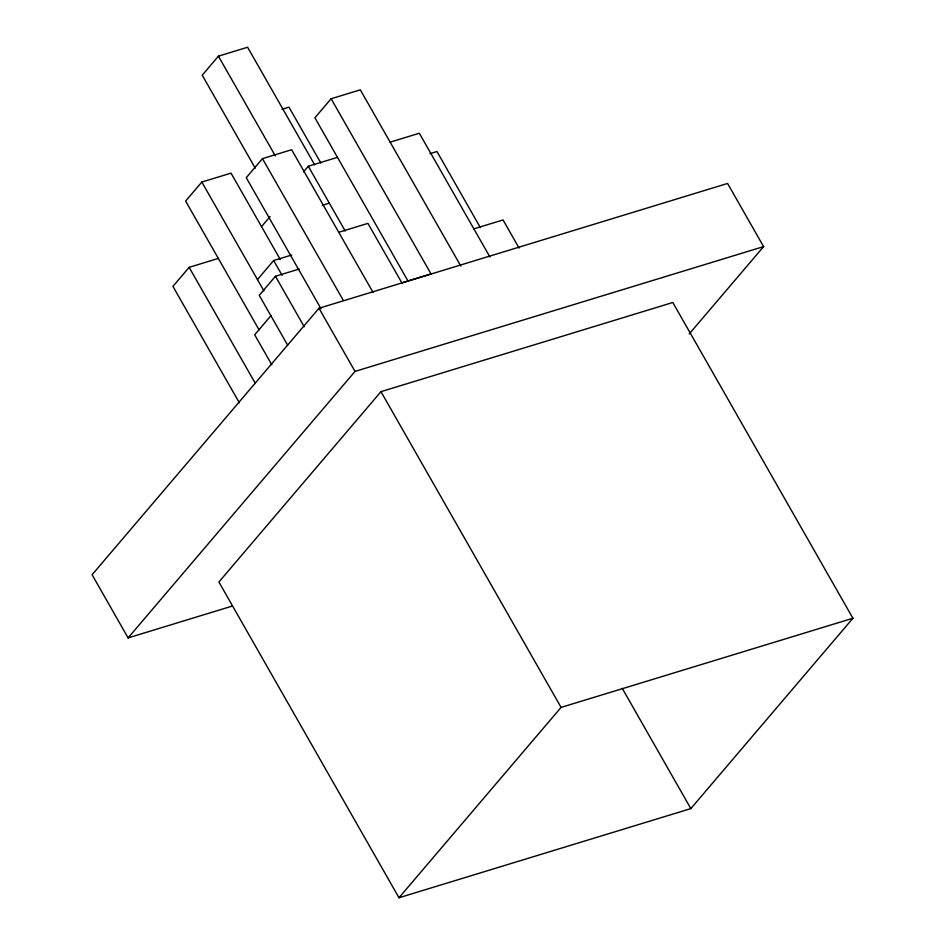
<?xml version="1.0" encoding="UTF-8"?>
<svg xmlns="http://www.w3.org/2000/svg" width="945" height="945" viewBox="0 0 945 945"><rect width="100%" height="100%" fill="white"/><g stroke="black" fill="none" stroke-linecap="round" stroke-linejoin="round"><path stroke-width="1.42" d="M314.709 164.879L247.614 47.25L218.425 56.168L202.218 75.198L255.233 168.139M280.346 259.615L231.017 173.136L201.828 182.042L185.622 201.084L259.072 329.864M373.062 292.454L291.651 149.723L262.462 158.642L246.255 177.672L321.064 308.826M460.806 266.041L360.293 89.834L331.116 98.741L314.909 117.782L408.287 281.504M218.33 258.422L189.142 267.34L172.935 286.37L239.357 402.83M303.522 171.86L308.294 166.261L337.471 157.354M261.529 226.635L270.116 216.559M257.453 279.566L273.66 260.525L291.721 255.008M299.069 269.065L275.444 276.283L259.237 295.312L287.611 345.079M270.896 315.76L254.689 334.79L271.794 364.782M689.236 333.939L763.595 246.61L727.567 183.46L318.985 308.259L92.09 574.749L128.107 637.899L232.364 606.052M128.107 637.899L355.013 371.409L763.595 246.61M380.965 391.655L218.897 582.002L398.991 897.75L690.842 808.601L852.91 618.254L672.805 302.506L380.965 391.655L561.07 707.403L398.991 897.75M282.047 109.301L288.993 107.175L320.839 163.012M390.143 142.163L419.332 133.245L489.912 256.981M430.01 153.645L436.956 151.519L480.332 227.568M322.375 205.266L329.332 203.151M338.747 232.293L367.924 223.374L401.861 282.862L431.038 273.944L331.116 98.741M473.87 228.855L503.047 219.949L519.088 248.074M561.07 707.403L852.91 618.254M622.294 688.444L690.842 808.601M308.294 166.261L345.22 231.017M218.425 56.168L275.314 155.89M262.462 158.642L343.33 300.415M318.985 308.259L355.013 371.409M273.66 260.525L282.094 275.314M275.444 276.283L304.243 326.793M201.828 182.042L263.879 290.824M189.142 267.34L255.374 383.446"/></g></svg>
